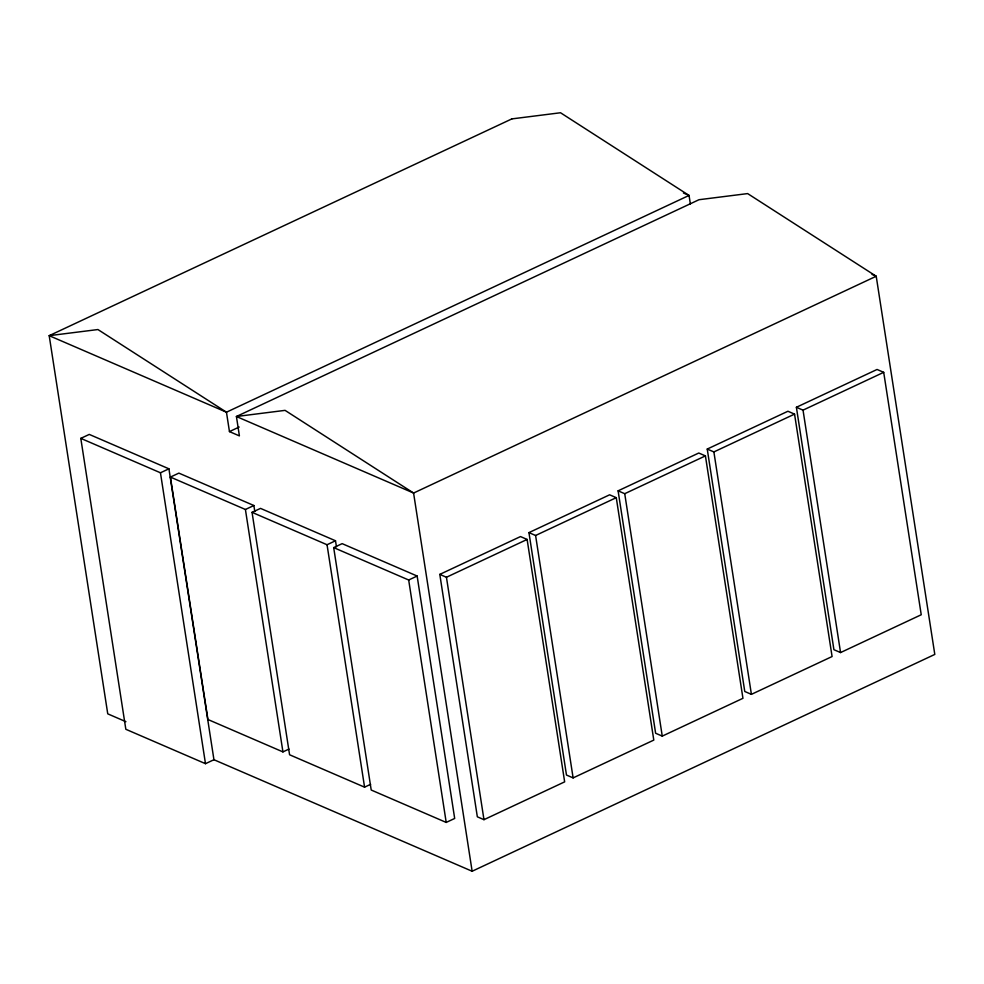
<?xml version="1.0" encoding="UTF-8"?>
<svg xmlns="http://www.w3.org/2000/svg" width="984" height="984" viewBox="0 0 984 984"><rect width="100%" height="100%" fill="white"/><g stroke="black" fill="none" stroke-linecap="round" stroke-linejoin="round"><path stroke-width="1.48" d="M213.946 759.722L205.484 763.682L125.829 729.279L80.799 438.372L89.261 434.411L168.916 468.814L213.946 759.722L472.136 871.246L934.8 654.421L876.215 276.246L747.643 193.59L698.997 199.715L236.418 416.503L239.407 435.9L229.457 431.595L226.455 412.198L97.933 329.542L49.2 335.667L107.748 713.843L125.915 721.69M229.457 431.595L239.186 427.031M80.799 438.372L160.453 472.787L168.916 468.814M288.988 749.07L282.937 751.899L207.931 719.501L170.404 477.08L178.879 473.119L253.872 505.518L254.807 511.569M170.404 477.08L245.41 509.478L253.872 505.518M370.624 784.322L364.572 787.163L289.579 754.765L252.052 512.344L260.514 508.384L335.507 540.769L336.454 546.833M252.052 512.344L327.045 544.742L335.507 540.769M333.687 547.608L342.149 543.648L417.142 576.034L454.682 818.454L446.207 822.427L371.214 790.029L333.687 547.608L408.68 580.006L417.142 576.034M439.799 574.385L520.487 536.575L527.116 539.441L564.656 781.862L483.968 819.672L477.338 816.806L439.799 574.385L446.441 577.251L527.116 539.441M528.949 532.615L609.625 494.804L616.267 497.67L653.794 740.091L573.118 777.901L566.476 775.035L528.949 532.615L535.591 535.481L616.267 497.67M618.1 490.832L698.775 453.021L705.417 455.887L742.945 698.308L662.257 736.118L655.627 733.252L618.1 490.832L624.729 493.697L705.417 455.887M707.238 449.061L787.926 411.251L794.555 414.116L832.083 656.537L751.407 694.347L744.765 691.481L707.238 449.061L713.88 451.927L794.555 414.116M796.388 407.278L877.064 369.467L883.706 372.333L921.233 614.754L840.557 652.564L833.915 649.698L796.388 407.278L803.03 410.143L883.706 372.333M683.413 192.987L689.046 195.422L690.362 203.946M871.996 274.425L876.215 276.246L413.587 493.046L236.418 416.503L285.065 410.365L413.587 493.046L472.136 871.246M803.03 410.143L840.557 652.564M713.88 451.927L751.407 694.347M624.729 493.697L662.257 736.118M535.591 535.481L573.118 777.901M446.441 577.251L483.968 819.672M408.68 580.006L446.207 822.427M327.045 544.742L364.572 787.163M245.41 509.478L282.937 751.899M160.453 472.787L205.484 763.682M511.877 118.892L49.2 335.667L226.455 412.198L689.046 195.422L560.523 112.754L511.877 118.892"/></g></svg>
